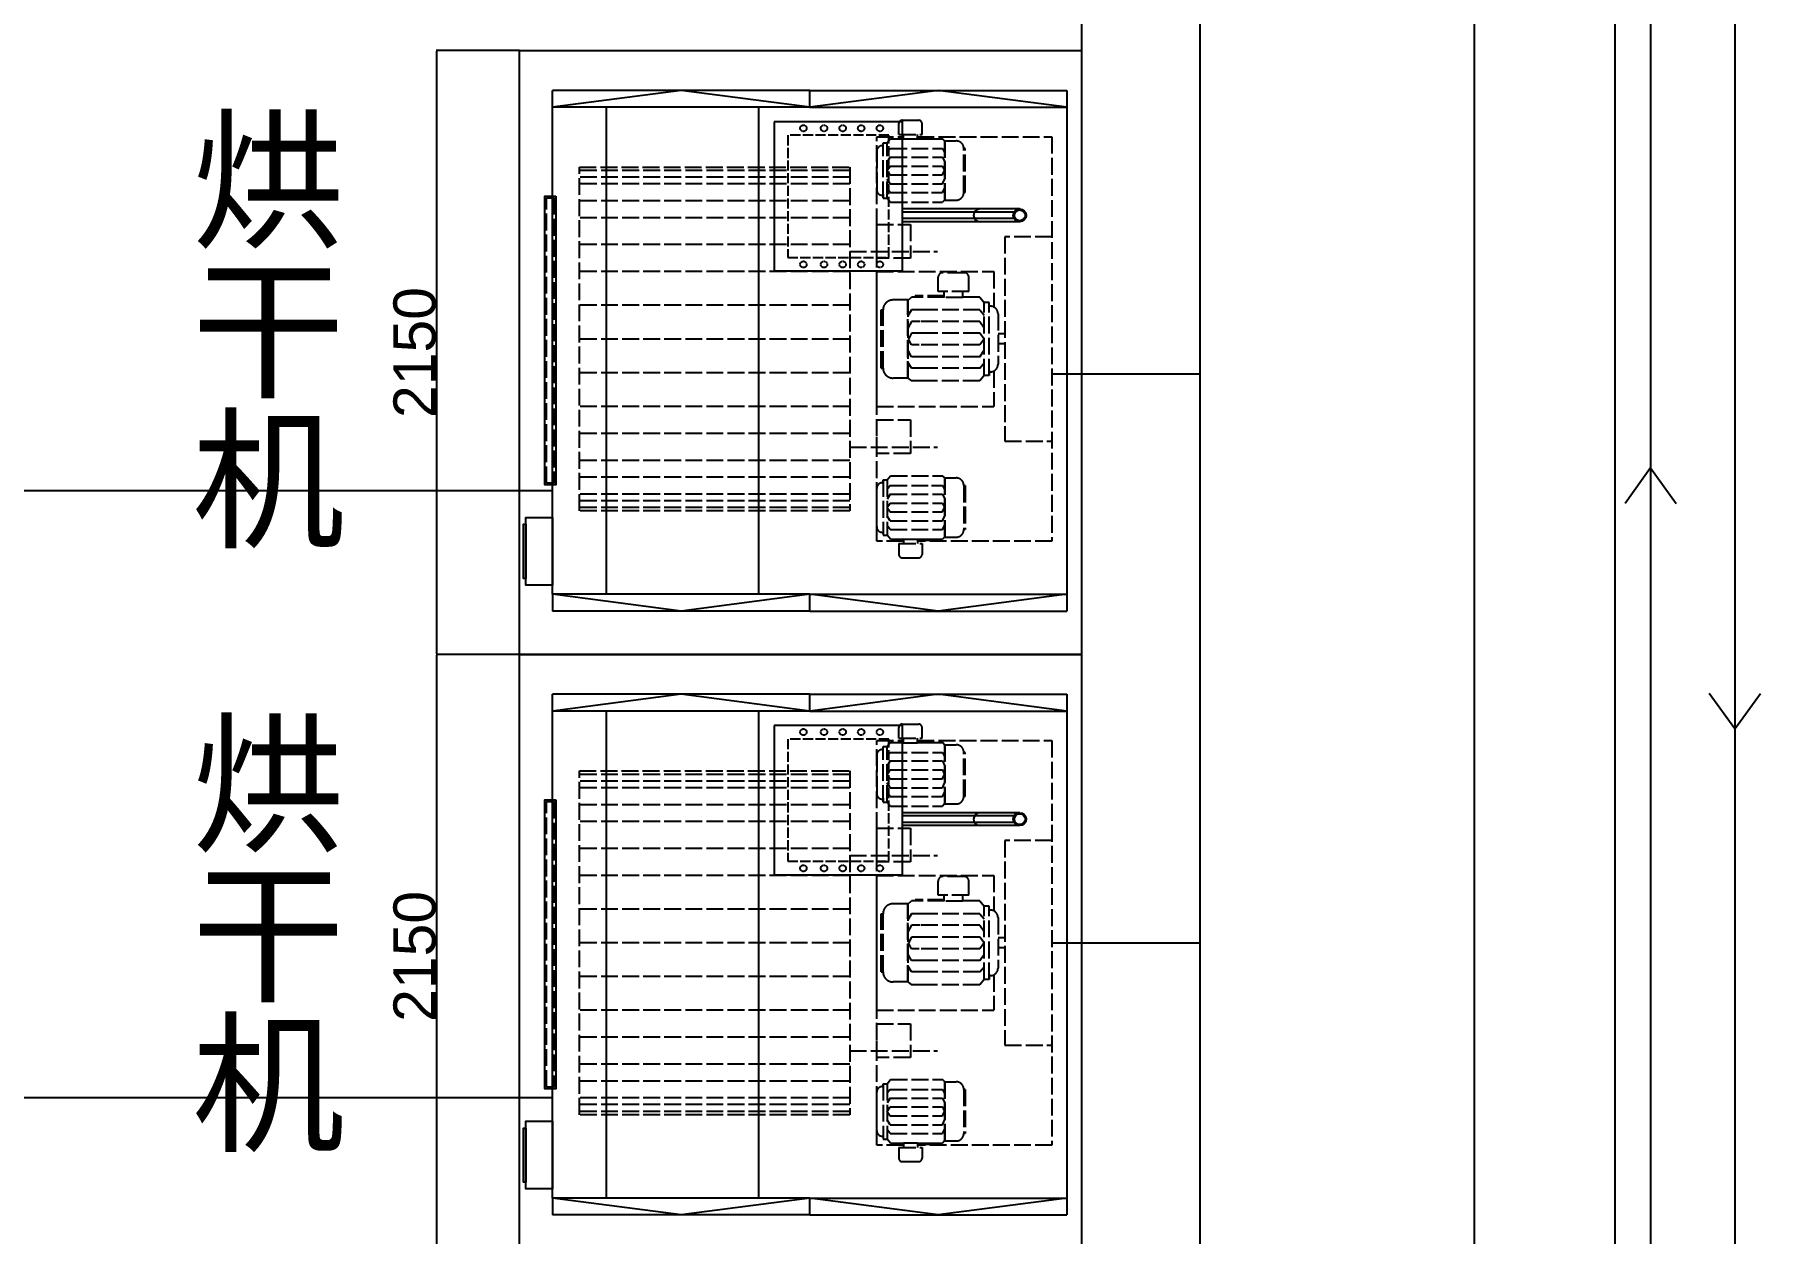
# Model space of a CAD drawing. Header units: millimetres. Extents: x 8553 to 64453, y 11523 to 72084.
# Drawn here: x 52826 to 58971, y 21697 to 25966 of the extents above; entities that cross this region are included whole.
import ezdxf

# ---------------------------------------------------------------- set-up
doc = ezdxf.new("R2010")
doc.units = ezdxf.units.MM
doc.header["$PDMODE"] = 35
doc.linetypes.add('ACAD_ISO02W100', pattern=[15, 12, -3])
for name, color, linetype in [('font_blue', 142, 'Continuous'), ('green', 122, 'Continuous'), ('grey', 254, 'Continuous'), ('tube_Ele', 50, 'Continuous'), ('tube_useless_steam', 154, 'Continuous'), ('wall', 250, 'Continuous'), ('water_box', 240, 'Continuous')]:
    doc.layers.add(name, color=color, linetype=linetype)
doc.styles.get("Standard").update_dxf_attribs({"font": 'arial.ttf', "height": 150})
doc.dimstyles.new('ISO-25', dxfattribs={"dimtxt": 2.5, "dimasz": 2.5, "dimexe": 1.25, "dimexo": 0.625, "dimtad": 1, "dimtxsty": 'Standard', "dimcen": 2.5, "dimadec": 0, "dimazin": 0, "dimtfac": 1, "dimtmove": 0, "dimatfit": 3, "dimfxl": 0, "dimarcsym": 0})

# ---------------------------------------------------------------- blocks, each defined once
blk = doc.blocks.new('*D14')
at = {"layer": 'Defpoints', "color": 0, "transparency": 16777216}
for p in [(54553.4, 25908.3), (54257.3, 23758.3), (54553.4, 23758.3)]:
    blk.add_point(p, dxfattribs=at)
at = {"layer": 'font_blue', "color": 0, "lineweight": -2, "transparency": 16777216}
for p, q in [((54552.8, 25908.3), (54256.1, 25908.3)), ((54257.3, 25905.8), (54257.3, 23760.8)), ((54552.8, 23758.3), (54256.1, 23758.3))]:
    blk.add_line(p, q, dxfattribs=at)
at = {"layer": 'font_blue', "color": 0, "transparency": 16777216}
for points in [[(54256.9, 25905.8), (54257.8, 25905.8), (54257.3, 25908.3)], [(54256.9, 23760.8), (54257.8, 23760.8), (54257.3, 23758.3)]]:
    blk.add_solid(points, dxfattribs=at)
at = {"layer": 'font_blue', "color": 0, "transparency": 16777216, "insert": (54180.1, 24833.3), "char_height": 150, "attachment_point": 5, "rotation": 90}
blk.add_mtext('2150', dxfattribs=at)
blk = doc.blocks.new('*D15')
at = {"layer": 'Defpoints', "color": 0, "transparency": 16777216}
for p in [(54553.4, 23758.3), (54257.3, 21608.3), (54553.4, 21608.3)]:
    blk.add_point(p, dxfattribs=at)
at = {"layer": 'font_blue', "color": 0, "lineweight": -2, "transparency": 16777216}
for p, q in [((54552.8, 23758.3), (54256.1, 23758.3)), ((54257.3, 23755.8), (54257.3, 21610.8)), ((54552.8, 21608.3), (54256.1, 21608.3))]:
    blk.add_line(p, q, dxfattribs=at)
at = {"layer": 'font_blue', "color": 0, "transparency": 16777216}
for points in [[(54256.9, 23755.8), (54257.8, 23755.8), (54257.3, 23758.3)], [(54256.9, 21610.8), (54257.8, 21610.8), (54257.3, 21608.3)]]:
    blk.add_solid(points, dxfattribs=at)
at = {"layer": 'font_blue', "color": 0, "transparency": 16777216, "insert": (54180.1, 22683.3), "char_height": 150, "attachment_point": 5, "rotation": 90}
blk.add_mtext('2150', dxfattribs=at)

msp = doc.modelspace()

# ---------------------------------------------------------------- linework, layer by layer
at = {"layer": 'green'}
for points in [[(54553.433, 25908.251), (56553.433, 25908.251), (56553.433, 23758.251), (54553.433, 23758.251)], [(54553.433, 23758.251), (56553.433, 23758.251), (56553.433, 21608.251), (54553.433, 21608.251)]]:
    msp.add_lwpolyline(points, close=True, dxfattribs=at)
at = {"layer": 'grey'}
for p, q in [((55586.205, 25766.6), (54670.605, 25766.6)), ((54670.605, 25706.6), (54670.605, 25766.6)), ((55128.405, 25766.6), (54670.605, 25706.6)), ((55586.205, 25706.6), (55128.405, 25766.6)), ((55586.205, 25706.6), (55586.205, 25766.6)), ((55586.205, 25766.6), (56501.805, 25766.6)), ((56044.005, 25766.6), (55586.205, 25706.6)), ((56501.805, 25706.6), (56044.005, 25766.6)), ((56501.805, 25766.6), (56501.805, 23912.6)), ((54670.605, 23972.6), (54670.605, 25706.6)), ((55586.205, 25706.6), (54670.605, 25706.6)), ((54862.309, 23972.6), (54862.309, 25706.6)), ((55403.439, 25706.6), (55403.439, 23972.6)), ((55586.205, 25706.6), (56501.805, 25706.6)), ((56333.953, 25344.769), (55915.935, 25344.769)), ((56313.999, 25333.249), (55915.935, 25333.249)), ((56313.999, 25310.209), (55915.935, 25310.209)), ((56333.953, 25298.689), (55915.935, 25298.689)), ((54670.605, 23972.6), (54670.605, 23912.6)), ((55586.205, 23972.6), (54670.605, 23972.6)), ((55128.405, 23912.6), (54670.605, 23972.6)), ((55586.205, 23972.6), (55128.405, 23912.6)), ((55586.205, 23912.6), (55586.205, 23972.6)), ((55586.205, 23972.6), (56501.805, 23972.6)), ((56044.005, 23912.6), (55586.205, 23972.6)), ((56501.805, 23972.6), (56044.005, 23912.6)), ((55586.205, 23912.6), (54670.605, 23912.6)), ((55586.205, 23912.6), (56501.805, 23912.6)), ((55586.205, 23616.6), (54670.605, 23616.6)), ((54670.605, 23556.6), (54670.605, 23616.6)), ((55128.405, 23616.6), (54670.605, 23556.6)), ((55586.205, 23556.6), (55128.405, 23616.6)), ((55586.205, 23556.6), (55586.205, 23616.6)), ((55586.205, 23616.6), (56501.805, 23616.6)), ((56044.005, 23616.6), (55586.205, 23556.6)), ((56501.805, 23556.6), (56044.005, 23616.6)), ((56501.805, 23616.6), (56501.805, 21762.6)), ((54670.605, 21822.6), (54670.605, 23556.6)), ((55586.205, 23556.6), (54670.605, 23556.6)), ((54862.309, 21822.6), (54862.309, 23556.6)), ((55403.439, 23556.6), (55403.439, 21822.6)), ((55586.205, 23556.6), (56501.805, 23556.6)), ((56333.953, 23194.769), (55915.935, 23194.769)), ((56313.999, 23183.249), (55915.935, 23183.249)), ((56313.999, 23160.209), (55915.935, 23160.209)), ((56333.953, 23148.689), (55915.935, 23148.689)), ((54670.605, 21822.6), (54670.605, 21762.6)), ((55586.205, 21822.6), (54670.605, 21822.6)), ((55128.405, 21762.6), (54670.605, 21822.6)), ((55586.205, 21822.6), (55128.405, 21762.6)), ((55586.205, 21762.6), (55586.205, 21822.6)), ((55586.205, 21822.6), (56501.805, 21822.6)), ((56044.005, 21762.6), (55586.205, 21822.6)), ((56501.805, 21822.6), (56044.005, 21762.6)), ((55586.205, 21762.6), (54670.605, 21762.6)), ((55586.205, 21762.6), (56501.805, 21762.6))]:
    msp.add_line(p, q, dxfattribs=at)
at = {"layer": 'grey', "linetype": 'ACAD_ISO02W100', "ltscale": 5}
for p, q in [((55903.411, 25609.781, 0.001), (55903.411, 25648.269, 0.001)), ((55915.411, 25660.269, 0.001), (55974.071, 25660.269, 0.001)), ((55986.071, 25609.781, 0.001), (55986.071, 25648.269, 0.001)), ((55824.559, 24161.394), (55824.559, 25601.394)), ((55824.559, 25601.394), (55919.785, 25601.394)), ((55848.184, 25382.767), (55848.184, 25580.02)), ((55848.184, 25580.02), (55856.284, 25580.02)), ((55856.284, 25580.02), (55861.684, 25580.02)), ((55873.834, 25594.456), (55861.684, 25580.02)), ((55861.684, 25382.767), (55861.684, 25580.02)), ((55873.834, 25594.456), (55919.785, 25594.456)), ((55903.411, 25609.781, 0.001), (55986.071, 25609.781, 0.001)), ((55919.785, 25593.724, 0.001), (55919.785, 25609.781, 0.001)), ((55919.785, 25593.724), (55969.697, 25593.724)), ((55969.697, 25593.724, 0.001), (55969.697, 25609.781, 0.001)), ((55969.697, 25601.394), (56448.559, 25601.394)), ((55969.697, 25597.794), (56047.759, 25597.794)), ((55969.697, 25594.456), (56058.339, 25594.456)), ((56026.967, 25594.456), (56058.339, 25594.456)), ((56047.759, 25594.456), (56047.759, 25597.794)), ((56067.558, 25585.397), (56058.339, 25594.456)), ((56067.558, 25585.397), (56058.339, 25594.456)), ((56067.558, 25586.717), (56067.558, 25376.071)), ((56067.558, 25586.717), (56107.759, 25586.717)), ((56067.558, 25376.071), (56067.558, 25586.717)), ((56448.559, 25601.394), (56448.559, 24161.394)), ((55824.559, 25549.473), (55824.559, 25413.315)), ((55873.159, 25559.717), (55861.684, 25545.798)), ((55873.159, 25529.021), (55861.684, 25511.769)), ((55873.159, 25559.717), (56058.339, 25559.717)), ((55873.159, 25529.021), (56058.339, 25529.021)), ((56026.791, 25559.717), (56058.339, 25559.717)), ((56034.557, 25529.021), (56058.339, 25529.021)), ((56058.339, 25559.717), (56067.558, 25543.687)), ((56058.339, 25559.717), (56067.558, 25543.687)), ((56058.339, 25529.021), (56067.558, 25510.83)), ((56058.339, 25529.021), (56067.558, 25510.83)), ((56134.759, 25403.071), (56134.759, 25559.717)), ((56140.159, 25559.717), (56134.759, 25559.717)), ((56140.159, 25403.071), (56140.159, 25559.717)), ((55728.559, 25481.394), (54766.279, 25481.394)), ((55728.559, 25457.394), (54766.279, 25457.394)), ((55861.684, 25481.394), (55873.159, 25497.179)), ((55861.684, 25481.394), (55873.159, 25465.609)), ((55873.159, 25433.767), (55861.684, 25451.019)), ((55873.159, 25497.179), (56058.339, 25497.179)), ((55873.159, 25465.609), (56058.339, 25465.609)), ((56026.033, 25497.179), (56058.339, 25497.179)), ((56037.03, 25465.609), (56058.339, 25465.609)), ((56058.339, 25497.179), (56066.344, 25481.394)), ((56058.339, 25497.179), (56066.344, 25481.394)), ((56058.339, 25465.609), (56066.344, 25481.394)), ((56058.339, 25465.609), (56066.344, 25481.394)), ((56058.339, 25433.767), (56067.558, 25451.958)), ((56058.339, 25433.767), (56067.558, 25451.958)), ((55728.559, 25433.394), (54766.279, 25433.394)), ((55848.184, 25393.065), (55844.809, 25393.065)), ((55848.184, 25396.74), (55848.184, 25382.767)), ((55848.184, 25382.767), (55856.284, 25382.767)), ((55856.284, 25382.767), (55861.684, 25382.767)), ((55856.284, 25382.767), (55861.684, 25382.767)), ((55873.159, 25403.071), (55861.684, 25416.99)), ((55861.684, 25382.767), (55873.834, 25368.331)), ((55873.159, 25433.767), (56058.339, 25433.767)), ((55873.159, 25403.071), (56058.339, 25403.071)), ((56020.021, 25403.071), (56058.339, 25403.071)), ((56026.975, 25433.767), (56058.339, 25433.767)), ((56033.241, 25403.071), (56058.339, 25403.071)), ((56058.339, 25403.071), (56067.558, 25419.101)), ((56058.339, 25403.071), (56067.558, 25419.101)), ((56058.339, 25403.071), (56067.558, 25419.101)), ((56140.159, 25403.071), (56134.759, 25403.071)), ((55728.559, 25373.394), (54766.279, 25373.394)), ((55873.834, 25368.331), (56058.339, 25368.331)), ((56027.419, 25368.331), (56058.339, 25368.331)), ((56067.558, 25377.391), (56058.339, 25368.331)), ((56067.558, 25376.071), (56107.759, 25376.071)), ((55728.559, 25313.394), (54766.279, 25313.394)), ((55824.559, 25169.394), (55824.559, 25289.394)), ((55824.559, 25289.394), (55944.559, 25289.394)), ((55824.559, 25169.394), (55824.559, 25289.394)), ((55824.559, 25289.394), (55944.559, 25289.394)), ((55944.559, 25289.394), (55944.559, 25169.394)), ((55944.559, 25289.394), (55944.559, 25169.394)), ((55728.559, 25217.394), (54766.279, 25217.394)), ((56448.559, 25245.557), (56280.559, 25245.557)), ((56280.559, 25245.557), (56280.559, 24517.231)), ((55728.559, 25192.811), (56040.559, 25192.811)), ((55728.559, 25192.811), (56040.559, 25192.811)), ((55944.559, 25169.394), (55824.559, 25169.394)), ((55944.559, 25169.394), (55824.559, 25169.394)), ((55728.559, 25121.394), (54766.279, 25121.394)), ((55824.559, 24639.594), (55824.559, 25123.194)), ((55824.559, 24639.594), (55824.559, 25123.194)), ((55824.559, 25121.394), (56241.421, 25121.394)), ((55824.559, 25121.394), (56241.421, 25121.394)), ((56043.363, 25050.865, 0.001), (56043.363, 25101.669, 0.001)), ((56136.634, 25117.509, 0.001), (56059.203, 25117.509, 0.001)), ((56152.474, 25050.865, 0.001), (56152.474, 25101.669, 0.001)), ((56241.421, 25121.394), (56241.421, 24995.344)), ((55935.8, 25020.42), (55882.735, 25020.42)), ((55935.8, 25018.678), (55947.969, 25030.636)), ((55935.8, 25018.678), (55947.969, 25030.636)), ((55935.8, 25020.42), (55935.8, 24742.367)), ((55935.8, 24742.367), (55935.8, 25020.42)), ((55989.381, 25030.636), (55947.969, 25030.636)), ((56064.977, 25030.636), (55947.969, 25030.636)), ((55961.935, 25030.636), (55961.935, 25035.042)), ((56064.977, 25035.042), (55961.935, 25035.042)), ((56152.474, 25050.865, 0.001), (56043.363, 25050.865, 0.001)), ((56064.977, 25029.669, 0.001), (56064.977, 25050.865, 0.001)), ((56130.86, 25029.669), (56064.977, 25029.669)), ((56130.86, 25029.669, 0.001), (56130.86, 25050.865, 0.001)), ((56191.516, 25030.636), (56130.86, 25030.636)), ((56191.516, 25030.636), (56207.554, 25011.581)), ((56207.554, 24751.207), (56207.554, 25011.581)), ((56214.682, 25011.581), (56207.554, 25011.581)), ((56225.374, 25011.581), (56214.682, 25011.581)), ((56225.374, 24751.207), (56225.374, 25011.581)), ((55728.559, 25001.394), (54766.279, 25001.394)), ((55839.967, 24778.007), (55839.967, 24984.78)), ((55839.967, 24984.78), (55847.095, 24984.78)), ((55847.095, 24778.007), (55847.095, 24984.78)), ((55947.969, 24984.78), (55935.8, 24963.62)), ((55947.969, 24984.78), (55935.8, 24963.62)), ((55989.612, 24984.78), (55947.969, 24984.78)), ((56192.407, 24984.78), (55947.969, 24984.78)), ((56192.407, 24984.78), (56207.554, 24966.407)), ((56256.559, 24971.258), (56256.559, 24791.529)), ((55947.969, 24944.262), (55935.8, 24920.25)), ((55947.969, 24944.262), (55935.8, 24920.25)), ((55947.969, 24902.23), (55937.402, 24881.394)), ((55947.969, 24902.23), (55937.402, 24881.394)), ((55979.362, 24944.262), (55947.969, 24944.262)), ((56192.407, 24944.262), (55947.969, 24944.262)), ((55990.613, 24902.23), (55947.969, 24902.23)), ((56192.407, 24902.23), (55947.969, 24902.23)), ((56192.407, 24944.262), (56207.554, 24921.489)), ((56207.554, 24881.394), (56192.407, 24902.23)), ((56280.559, 24899.797), (56256.559, 24899.797)), ((55728.559, 24881.394), (54766.279, 24881.394)), ((55947.969, 24818.526), (55935.8, 24842.538)), ((55947.969, 24818.526), (55935.8, 24842.538)), ((55947.969, 24860.558), (55937.402, 24881.394)), ((55947.969, 24860.558), (55937.402, 24881.394)), ((55976.097, 24860.558), (55947.969, 24860.558)), ((56192.407, 24860.558), (55947.969, 24860.558)), ((56207.554, 24881.394), (56192.407, 24860.558)), ((56192.407, 24818.526), (56207.554, 24841.299)), ((56280.559, 24863.797), (56256.559, 24863.797)), ((55839.967, 24778.007), (55847.095, 24778.007)), ((55947.969, 24778.007), (55935.8, 24799.167)), ((55947.969, 24778.007), (55935.8, 24799.167)), ((55947.969, 24778.007), (55935.8, 24799.167)), ((55989.37, 24818.526), (55947.969, 24818.526)), ((56192.407, 24818.526), (55947.969, 24818.526)), ((55981.099, 24778.007), (55947.969, 24778.007)), ((56192.407, 24778.007), (55947.969, 24778.007)), ((55998.549, 24778.007), (55947.969, 24778.007)), ((56192.407, 24778.007), (56207.554, 24796.38)), ((56225.374, 24769.65), (56225.374, 24751.207)), ((56225.374, 24764.799), (56229.829, 24764.799)), ((56241.421, 24767.444), (56241.421, 24641.394)), ((55728.559, 24761.394), (54766.279, 24761.394)), ((55935.8, 24742.367), (55882.735, 24742.367)), ((55935.8, 24742.367), (55947.969, 24732.151)), ((55988.783, 24732.151), (55947.969, 24732.151)), ((56191.516, 24732.151), (55947.969, 24732.151)), ((56207.554, 24751.207), (56191.516, 24732.151)), ((56214.682, 24751.207), (56207.554, 24751.207)), ((56214.682, 24751.207), (56207.554, 24751.207)), ((56225.374, 24751.207), (56214.682, 24751.207)), ((55728.559, 24641.394), (54766.279, 24641.394)), ((55824.559, 24641.394), (56241.421, 24641.394)), ((55824.559, 24641.394), (56241.421, 24641.394)), ((55824.559, 24473.394), (55824.559, 24593.394)), ((55824.559, 24593.394), (55944.559, 24593.394)), ((55824.559, 24473.394), (55824.559, 24593.394)), ((55824.559, 24593.394), (55944.559, 24593.394)), ((55944.559, 24593.394), (55944.559, 24473.394)), ((55944.559, 24593.394), (55944.559, 24473.394)), ((55728.559, 24545.394), (54766.279, 24545.394)), ((55728.559, 24496.811), (56040.559, 24496.811)), ((55728.559, 24496.811), (56040.559, 24496.811)), ((55944.559, 24473.394), (55824.559, 24473.394)), ((55944.559, 24473.394), (55824.559, 24473.394)), ((56280.559, 24517.231), (56448.559, 24517.231)), ((55728.559, 24449.394), (54766.279, 24449.394)), ((55728.559, 24389.394), (54766.279, 24389.394)), ((55824.559, 24213.315), (55824.559, 24349.473)), ((55848.184, 24369.723), (55844.809, 24369.723)), ((55848.184, 24380.02), (55848.184, 24182.767)), ((55848.184, 24380.02), (55856.284, 24380.02)), ((55848.184, 24366.048), (55848.184, 24380.02)), ((55856.284, 24380.02), (55861.684, 24380.02)), ((55856.284, 24380.02), (55861.684, 24380.02)), ((55861.684, 24380.02), (55873.834, 24394.456)), ((55861.684, 24380.02), (55861.684, 24182.767)), ((55873.159, 24359.717), (55861.684, 24345.798)), ((55873.159, 24359.717), (56058.339, 24359.717)), ((55873.834, 24394.456), (56058.339, 24394.456)), ((56020.021, 24359.717), (56058.339, 24359.717)), ((56027.419, 24394.456), (56058.339, 24394.456)), ((56033.241, 24359.717), (56058.339, 24359.717)), ((56067.558, 24386.717), (56058.339, 24394.456)), ((56058.339, 24359.717), (56067.558, 24343.687)), ((56058.339, 24359.717), (56067.558, 24343.687)), ((56058.339, 24359.717), (56067.558, 24343.687)), ((56067.558, 24176.071), (56067.558, 24386.717)), ((56067.558, 24386.717), (56107.759, 24386.717)), ((56067.558, 24386.717), (56067.558, 24176.071)), ((56134.759, 24359.717), (56134.759, 24203.071)), ((56140.159, 24359.717), (56134.759, 24359.717)), ((56140.159, 24359.717), (56140.159, 24203.071)), ((55728.559, 24329.394), (54766.279, 24329.394)), ((55728.559, 24305.394), (54766.279, 24305.394)), ((55728.559, 24281.394), (54766.279, 24281.394)), ((55873.159, 24329.021), (55861.684, 24311.769)), ((55861.684, 24281.394), (55873.159, 24297.179)), ((55861.684, 24281.394), (55873.159, 24265.609)), ((55873.159, 24329.021), (56058.339, 24329.021)), ((55873.159, 24297.179), (56058.339, 24297.179)), ((56026.975, 24329.021), (56058.339, 24329.021)), ((56037.03, 24297.179), (56058.339, 24297.179)), ((56058.339, 24329.021), (56067.558, 24310.83)), ((56058.339, 24329.021), (56067.558, 24310.83)), ((56058.339, 24297.179), (56066.344, 24281.394)), ((56058.339, 24297.179), (56066.344, 24281.394)), ((56058.339, 24265.609), (56066.344, 24281.394)), ((56058.339, 24265.609), (56066.344, 24281.394)), ((55873.159, 24233.767), (55861.684, 24251.019)), ((55873.159, 24203.071), (55861.684, 24216.99)), ((55873.159, 24265.609), (56058.339, 24265.609)), ((55873.159, 24233.767), (56058.339, 24233.767)), ((56026.033, 24265.609), (56058.339, 24265.609)), ((56034.557, 24233.767), (56058.339, 24233.767)), ((56058.339, 24233.767), (56067.558, 24251.958)), ((56058.339, 24233.767), (56067.558, 24251.958)), ((56058.339, 24203.071), (56067.558, 24219.101)), ((56058.339, 24203.071), (56067.558, 24219.101)), ((55919.785, 24161.394), (55824.559, 24161.394)), ((55848.184, 24182.767), (55856.284, 24182.767)), ((55856.284, 24182.767), (55861.684, 24182.767)), ((55873.834, 24168.331), (55861.684, 24182.767)), ((55873.159, 24203.071), (56058.339, 24203.071)), ((55873.834, 24168.331), (55919.785, 24168.331)), ((55903.411, 24153.007, 0.001), (55986.071, 24153.007, 0.001)), ((55903.411, 24153.007, 0.001), (55903.411, 24114.519, 0.001)), ((55919.785, 24169.064), (55969.697, 24169.064)), ((55919.785, 24169.064, 0.001), (55919.785, 24153.007, 0.001)), ((55969.697, 24169.064, 0.001), (55969.697, 24153.007, 0.001)), ((55969.697, 24168.331), (56058.339, 24168.331)), ((55969.697, 24164.994), (56047.759, 24164.994)), ((56448.559, 24161.394), (55969.697, 24161.394)), ((55986.071, 24153.007, 0.001), (55986.071, 24114.519, 0.001)), ((56026.791, 24203.071), (56058.339, 24203.071)), ((56026.967, 24168.331), (56058.339, 24168.331)), ((56047.759, 24168.331), (56047.759, 24164.994)), ((56067.558, 24177.391), (56058.339, 24168.331)), ((56067.558, 24177.391), (56058.339, 24168.331)), ((56067.558, 24176.071), (56107.759, 24176.071)), ((56140.159, 24203.071), (56134.759, 24203.071)), ((55915.411, 24102.519, 0.001), (55974.071, 24102.519, 0.001)), ((55903.411, 23459.781, 0.001), (55903.411, 23498.269, 0.001)), ((55915.411, 23510.269, 0.001), (55974.071, 23510.269, 0.001)), ((55986.071, 23459.781, 0.001), (55986.071, 23498.269, 0.001)), ((55824.559, 22011.394), (55824.559, 23451.394)), ((55824.559, 23451.394), (55919.785, 23451.394)), ((55848.184, 23232.767), (55848.184, 23430.02)), ((55848.184, 23430.02), (55856.284, 23430.02)), ((55856.284, 23430.02), (55861.684, 23430.02)), ((55873.834, 23444.456), (55861.684, 23430.02)), ((55861.684, 23232.767), (55861.684, 23430.02)), ((55873.834, 23444.456), (55919.785, 23444.456)), ((55903.411, 23459.781, 0.001), (55986.071, 23459.781, 0.001)), ((55919.785, 23443.724, 0.001), (55919.785, 23459.781, 0.001)), ((55919.785, 23443.724), (55969.697, 23443.724)), ((55969.697, 23443.724, 0.001), (55969.697, 23459.781, 0.001)), ((55969.697, 23451.394), (56448.559, 23451.394)), ((55969.697, 23447.794), (56047.759, 23447.794)), ((55969.697, 23444.456), (56058.339, 23444.456)), ((56026.967, 23444.456), (56058.339, 23444.456)), ((56047.759, 23444.456), (56047.759, 23447.794)), ((56067.558, 23435.397), (56058.339, 23444.456)), ((56067.558, 23435.397), (56058.339, 23444.456)), ((56067.558, 23436.717), (56067.558, 23226.071)), ((56067.558, 23436.717), (56107.759, 23436.717)), ((56067.558, 23226.071), (56067.558, 23436.717)), ((56448.559, 23451.394), (56448.559, 22011.394)), ((55824.559, 23399.473), (55824.559, 23263.315)), ((55873.159, 23409.717), (55861.684, 23395.798)), ((55873.159, 23379.021), (55861.684, 23361.769)), ((55873.159, 23409.717), (56058.339, 23409.717)), ((55873.159, 23379.021), (56058.339, 23379.021)), ((56026.791, 23409.717), (56058.339, 23409.717)), ((56034.557, 23379.021), (56058.339, 23379.021)), ((56058.339, 23409.717), (56067.558, 23393.687)), ((56058.339, 23409.717), (56067.558, 23393.687)), ((56058.339, 23379.021), (56067.558, 23360.83)), ((56058.339, 23379.021), (56067.558, 23360.83)), ((56134.759, 23253.071), (56134.759, 23409.717)), ((56140.159, 23409.717), (56134.759, 23409.717)), ((56140.159, 23253.071), (56140.159, 23409.717)), ((55728.559, 23331.394), (54766.279, 23331.394)), ((55728.559, 23307.394), (54766.279, 23307.394)), ((55861.684, 23331.394), (55873.159, 23347.179)), ((55861.684, 23331.394), (55873.159, 23315.609)), ((55873.159, 23283.767), (55861.684, 23301.019)), ((55873.159, 23347.179), (56058.339, 23347.179)), ((55873.159, 23315.609), (56058.339, 23315.609)), ((56026.033, 23347.179), (56058.339, 23347.179)), ((56037.03, 23315.609), (56058.339, 23315.609)), ((56058.339, 23347.179), (56066.344, 23331.394)), ((56058.339, 23347.179), (56066.344, 23331.394)), ((56058.339, 23315.609), (56066.344, 23331.394)), ((56058.339, 23315.609), (56066.344, 23331.394)), ((56058.339, 23283.767), (56067.558, 23301.958)), ((56058.339, 23283.767), (56067.558, 23301.958)), ((55728.559, 23283.394), (54766.279, 23283.394)), ((55848.184, 23243.065), (55844.809, 23243.065)), ((55848.184, 23246.74), (55848.184, 23232.767)), ((55848.184, 23232.767), (55856.284, 23232.767)), ((55856.284, 23232.767), (55861.684, 23232.767)), ((55856.284, 23232.767), (55861.684, 23232.767)), ((55873.159, 23253.071), (55861.684, 23266.99)), ((55861.684, 23232.767), (55873.834, 23218.331)), ((55873.159, 23283.767), (56058.339, 23283.767)), ((55873.159, 23253.071), (56058.339, 23253.071)), ((56020.021, 23253.071), (56058.339, 23253.071)), ((56026.975, 23283.767), (56058.339, 23283.767)), ((56033.241, 23253.071), (56058.339, 23253.071)), ((56058.339, 23253.071), (56067.558, 23269.101)), ((56058.339, 23253.071), (56067.558, 23269.101)), ((56058.339, 23253.071), (56067.558, 23269.101)), ((56067.558, 23227.391), (56058.339, 23218.331)), ((56140.159, 23253.071), (56134.759, 23253.071)), ((55728.559, 23223.394), (54766.279, 23223.394)), ((55873.834, 23218.331), (56058.339, 23218.331)), ((56027.419, 23218.331), (56058.339, 23218.331)), ((56067.558, 23226.071), (56107.759, 23226.071)), ((55728.559, 23163.394), (54766.279, 23163.394)), ((55824.559, 23019.394), (55824.559, 23139.394)), ((55824.559, 23139.394), (55944.559, 23139.394)), ((55824.559, 23019.394), (55824.559, 23139.394)), ((55824.559, 23139.394), (55944.559, 23139.394)), ((55944.559, 23139.394), (55944.559, 23019.394)), ((55944.559, 23139.394), (55944.559, 23019.394)), ((55728.559, 23067.394), (54766.279, 23067.394)), ((56448.559, 23095.557), (56280.559, 23095.557)), ((56280.559, 23095.557), (56280.559, 22367.231)), ((55728.559, 23042.811), (56040.559, 23042.811)), ((55728.559, 23042.811), (56040.559, 23042.811)), ((55944.559, 23019.394), (55824.559, 23019.394)), ((55944.559, 23019.394), (55824.559, 23019.394)), ((55728.559, 22971.394), (54766.279, 22971.394)), ((55824.559, 22489.594), (55824.559, 22973.194)), ((55824.559, 22489.594), (55824.559, 22973.194)), ((55824.559, 22971.394), (56241.421, 22971.394)), ((55824.559, 22971.394), (56241.421, 22971.394)), ((56043.363, 22900.865, 0.001), (56043.363, 22951.669, 0.001)), ((56136.634, 22967.509, 0.001), (56059.203, 22967.509, 0.001)), ((56152.474, 22900.865, 0.001), (56152.474, 22951.669, 0.001)), ((56241.421, 22971.394), (56241.421, 22845.344)), ((55935.8, 22870.42), (55882.735, 22870.42)), ((55935.8, 22868.678), (55947.969, 22880.636)), ((55935.8, 22868.678), (55947.969, 22880.636)), ((55935.8, 22870.42), (55935.8, 22592.367)), ((55935.8, 22592.367), (55935.8, 22870.42)), ((55989.381, 22880.636), (55947.969, 22880.636)), ((56064.977, 22880.636), (55947.969, 22880.636)), ((55961.935, 22880.636), (55961.935, 22885.042)), ((56064.977, 22885.042), (55961.935, 22885.042)), ((56152.474, 22900.865, 0.001), (56043.363, 22900.865, 0.001)), ((56064.977, 22879.669, 0.001), (56064.977, 22900.865, 0.001)), ((56130.86, 22879.669), (56064.977, 22879.669)), ((56130.86, 22879.669, 0.001), (56130.86, 22900.865, 0.001)), ((56191.516, 22880.636), (56130.86, 22880.636)), ((56191.516, 22880.636), (56207.554, 22861.581)), ((56207.554, 22601.207), (56207.554, 22861.581)), ((56214.682, 22861.581), (56207.554, 22861.581)), ((56225.374, 22861.581), (56214.682, 22861.581)), ((56225.374, 22601.207), (56225.374, 22861.581)), ((55728.559, 22851.394), (54766.279, 22851.394)), ((55839.967, 22628.007), (55839.967, 22834.78)), ((55839.967, 22834.78), (55847.095, 22834.78)), ((55847.095, 22628.007), (55847.095, 22834.78)), ((55947.969, 22834.78), (55935.8, 22813.62)), ((55947.969, 22834.78), (55935.8, 22813.62)), ((55989.612, 22834.78), (55947.969, 22834.78)), ((56192.407, 22834.78), (55947.969, 22834.78)), ((56192.407, 22834.78), (56207.554, 22816.407)), ((56256.559, 22821.258), (56256.559, 22641.529)), ((55947.969, 22794.262), (55935.8, 22770.25)), ((55947.969, 22794.262), (55935.8, 22770.25)), ((55947.969, 22752.23), (55937.402, 22731.394)), ((55947.969, 22752.23), (55937.402, 22731.394)), ((55979.362, 22794.262), (55947.969, 22794.262)), ((56192.407, 22794.262), (55947.969, 22794.262)), ((55990.613, 22752.23), (55947.969, 22752.23)), ((56192.407, 22752.23), (55947.969, 22752.23)), ((56192.407, 22794.262), (56207.554, 22771.489)), ((56207.554, 22731.394), (56192.407, 22752.23)), ((56280.559, 22749.797), (56256.559, 22749.797)), ((55728.559, 22731.394), (54766.279, 22731.394)), ((55947.969, 22668.526), (55935.8, 22692.538)), ((55947.969, 22668.526), (55935.8, 22692.538)), ((55947.969, 22710.558), (55937.402, 22731.394)), ((55947.969, 22710.558), (55937.402, 22731.394)), ((55976.097, 22710.558), (55947.969, 22710.558)), ((56192.407, 22710.558), (55947.969, 22710.558)), ((56207.554, 22731.394), (56192.407, 22710.558)), ((56192.407, 22668.526), (56207.554, 22691.299)), ((56280.559, 22713.797), (56256.559, 22713.797)), ((55839.967, 22628.007), (55847.095, 22628.007)), ((55947.969, 22628.007), (55935.8, 22649.167)), ((55947.969, 22628.007), (55935.8, 22649.167)), ((55947.969, 22628.007), (55935.8, 22649.167)), ((55989.37, 22668.526), (55947.969, 22668.526)), ((56192.407, 22668.526), (55947.969, 22668.526)), ((55981.099, 22628.007), (55947.969, 22628.007)), ((56192.407, 22628.007), (55947.969, 22628.007)), ((55998.549, 22628.007), (55947.969, 22628.007)), ((56192.407, 22628.007), (56207.554, 22646.38)), ((56225.374, 22619.65), (56225.374, 22601.207)), ((56225.374, 22614.799), (56229.829, 22614.799)), ((56241.421, 22617.444), (56241.421, 22491.394)), ((55728.559, 22611.394), (54766.279, 22611.394)), ((55935.8, 22592.367), (55882.735, 22592.367)), ((55935.8, 22592.367), (55947.969, 22582.151)), ((55988.783, 22582.151), (55947.969, 22582.151)), ((56191.516, 22582.151), (55947.969, 22582.151)), ((56207.554, 22601.207), (56191.516, 22582.151)), ((56214.682, 22601.207), (56207.554, 22601.207)), ((56214.682, 22601.207), (56207.554, 22601.207)), ((56225.374, 22601.207), (56214.682, 22601.207)), ((55728.559, 22491.394), (54766.279, 22491.394)), ((55824.559, 22491.394), (56241.421, 22491.394)), ((55824.559, 22491.394), (56241.421, 22491.394)), ((55824.559, 22323.394), (55824.559, 22443.394)), ((55824.559, 22443.394), (55944.559, 22443.394)), ((55824.559, 22323.394), (55824.559, 22443.394)), ((55824.559, 22443.394), (55944.559, 22443.394)), ((55944.559, 22443.394), (55944.559, 22323.394)), ((55944.559, 22443.394), (55944.559, 22323.394)), ((55728.559, 22395.394), (54766.279, 22395.394)), ((56280.559, 22367.231), (56448.559, 22367.231)), ((55728.559, 22346.811), (56040.559, 22346.811)), ((55728.559, 22346.811), (56040.559, 22346.811)), ((55944.559, 22323.394), (55824.559, 22323.394)), ((55944.559, 22323.394), (55824.559, 22323.394)), ((55728.559, 22299.394), (54766.279, 22299.394)), ((55861.684, 22230.02), (55873.834, 22244.456)), ((55873.834, 22244.456), (56058.339, 22244.456)), ((56027.419, 22244.456), (56058.339, 22244.456)), ((56067.558, 22236.717), (56058.339, 22244.456)), ((55728.559, 22239.394), (54766.279, 22239.394)), ((55824.559, 22063.315), (55824.559, 22199.473)), ((55848.184, 22219.723), (55844.809, 22219.723)), ((55848.184, 22230.02), (55848.184, 22032.767)), ((55848.184, 22230.02), (55856.284, 22230.02)), ((55848.184, 22216.048), (55848.184, 22230.02)), ((55856.284, 22230.02), (55861.684, 22230.02)), ((55856.284, 22230.02), (55861.684, 22230.02)), ((55861.684, 22230.02), (55861.684, 22032.767)), ((55873.159, 22209.717), (55861.684, 22195.798)), ((55873.159, 22209.717), (56058.339, 22209.717)), ((56020.021, 22209.717), (56058.339, 22209.717)), ((56033.241, 22209.717), (56058.339, 22209.717)), ((56058.339, 22209.717), (56067.558, 22193.687)), ((56058.339, 22209.717), (56067.558, 22193.687)), ((56058.339, 22209.717), (56067.558, 22193.687)), ((56067.558, 22026.071), (56067.558, 22236.717)), ((56067.558, 22236.717), (56107.759, 22236.717)), ((56067.558, 22236.717), (56067.558, 22026.071)), ((56134.759, 22209.717), (56134.759, 22053.071)), ((56140.159, 22209.717), (56134.759, 22209.717)), ((56140.159, 22209.717), (56140.159, 22053.071)), ((55728.559, 22179.394), (54766.279, 22179.394)), ((55728.559, 22155.394), (54766.279, 22155.394)), ((55728.559, 22131.394), (54766.279, 22131.394)), ((55873.159, 22179.021), (55861.684, 22161.769)), ((55861.684, 22131.394), (55873.159, 22147.179)), ((55861.684, 22131.394), (55873.159, 22115.609)), ((55873.159, 22179.021), (56058.339, 22179.021)), ((55873.159, 22147.179), (56058.339, 22147.179)), ((56026.975, 22179.021), (56058.339, 22179.021)), ((56037.03, 22147.179), (56058.339, 22147.179)), ((56058.339, 22179.021), (56067.558, 22160.83)), ((56058.339, 22179.021), (56067.558, 22160.83)), ((56058.339, 22147.179), (56066.344, 22131.394)), ((56058.339, 22147.179), (56066.344, 22131.394)), ((56058.339, 22115.609), (56066.344, 22131.394)), ((56058.339, 22115.609), (56066.344, 22131.394)), ((55873.159, 22083.767), (55861.684, 22101.019)), ((55873.159, 22053.071), (55861.684, 22066.99)), ((55873.159, 22115.609), (56058.339, 22115.609)), ((55873.159, 22083.767), (56058.339, 22083.767)), ((56026.033, 22115.609), (56058.339, 22115.609)), ((56034.557, 22083.767), (56058.339, 22083.767)), ((56058.339, 22083.767), (56067.558, 22101.958)), ((56058.339, 22083.767), (56067.558, 22101.958)), ((56058.339, 22053.071), (56067.558, 22069.101)), ((56058.339, 22053.071), (56067.558, 22069.101)), ((55919.785, 22011.394), (55824.559, 22011.394)), ((55848.184, 22032.767), (55856.284, 22032.767)), ((55856.284, 22032.767), (55861.684, 22032.767)), ((55873.834, 22018.331), (55861.684, 22032.767)), ((55873.159, 22053.071), (56058.339, 22053.071)), ((55873.834, 22018.331), (55919.785, 22018.331)), ((55903.411, 22003.007, 0.001), (55986.071, 22003.007, 0.001)), ((55903.411, 22003.007, 0.001), (55903.411, 21964.519, 0.001)), ((55919.785, 22019.064), (55969.697, 22019.064)), ((55919.785, 22019.064, 0.001), (55919.785, 22003.007, 0.001)), ((55969.697, 22019.064, 0.001), (55969.697, 22003.007, 0.001)), ((55969.697, 22018.331), (56058.339, 22018.331)), ((55969.697, 22014.994), (56047.759, 22014.994)), ((56448.559, 22011.394), (55969.697, 22011.394)), ((55986.071, 22003.007, 0.001), (55986.071, 21964.519, 0.001)), ((56026.791, 22053.071), (56058.339, 22053.071)), ((56026.967, 22018.331), (56058.339, 22018.331)), ((56047.759, 22018.331), (56047.759, 22014.994)), ((56067.558, 22027.391), (56058.339, 22018.331)), ((56067.558, 22027.391), (56058.339, 22018.331)), ((56067.558, 22026.071), (56107.759, 22026.071)), ((56140.159, 22053.071), (56134.759, 22053.071)), ((55915.411, 21952.519, 0.001), (55974.071, 21952.519, 0.001))]:
    msp.add_line(p, q, dxfattribs=at)
at = {"layer": 'grey'}
for points in [[(55459.746, 25654.849), (55459.746, 25123.977), (55915.935, 25123.977), (55915.935, 25654.849)], [(54682.309, 25390.263), (54682.309, 24362.103), (54643.461, 24362.103), (54643.461, 25390.263)], [(54575.815, 24222.134), (54575.815, 24029.282), (54567.659, 24029.282), (54567.659, 24222.134)], [(54670.605, 24246.24), (54670.605, 24005.175), (54575.815, 24005.175), (54575.815, 24246.24)], [(55459.746, 23504.849), (55459.746, 22973.977), (55915.935, 22973.977), (55915.935, 23504.849)], [(54682.309, 23240.263), (54682.309, 22212.103), (54643.461, 22212.103), (54643.461, 23240.263)], [(54575.815, 22072.134), (54575.815, 21879.282), (54567.659, 21879.282), (54567.659, 22072.134)], [(54670.605, 22096.24), (54670.605, 21855.175), (54575.815, 21855.175), (54575.815, 22096.24)]]:
    msp.add_lwpolyline(points, close=True, dxfattribs=at)
at = {"layer": 'grey', "linetype": 'ACAD_ISO02W100', "ltscale": 3}
for points in [[(55507.746, 25606.849), (55507.746, 25171.977), (55867.935, 25171.977), (55867.935, 25606.849)], [(55507.746, 23456.849), (55507.746, 23021.977), (55867.935, 23021.977), (55867.935, 23456.849)]]:
    msp.add_lwpolyline(points, close=True, dxfattribs=at)
at = {"layer": 'grey', "linetype": 'ACAD_ISO02W100', "ltscale": 5}
for points in [[(55728.559, 25493.394), (55728.559, 24269.394), (54766.279, 24269.394), (54766.279, 25493.394)], [(54676.309, 25384.263), (54676.309, 24368.103), (54649.461, 24368.103), (54649.461, 25384.263)], [(55728.559, 23343.394), (55728.559, 22119.394), (54766.279, 22119.394), (54766.279, 23343.394)], [(54676.309, 23234.263), (54676.309, 22218.103), (54649.461, 22218.103), (54649.461, 23234.263)]]:
    msp.add_lwpolyline(points, close=True, dxfattribs=at)
at = {"layer": 'grey', "linetype": 'ACAD_ISO02W100', "ltscale": 0.5}
for centre in [(55563.766, 25631.938), (55637.029, 25631.938), (55703.563, 25631.938), (55769.35, 25631.938), (55835.884, 25631.938), (55563.766, 25146.888), (55637.029, 25146.888), (55703.563, 25146.888), (55769.35, 25146.888), (55835.884, 25146.888), (55563.766, 23481.938), (55637.029, 23481.938), (55703.563, 23481.938), (55769.35, 23481.938), (55835.884, 23481.938), (55563.766, 22996.888), (55637.029, 22996.888), (55703.563, 22996.888), (55769.35, 22996.888), (55835.884, 22996.888)]:
    msp.add_circle(centre, 11.382, dxfattribs=at)
at = {"layer": 'grey'}
for centre, radius in [((56333.953, 25321.729), 23.04), ((56333.953, 25321.729), 19.2), ((56333.953, 23171.729), 23.04), ((56333.953, 23171.729), 19.2)]:
    msp.add_circle(centre, radius, dxfattribs=at)
at = {"layer": 'grey', "linetype": 'ACAD_ISO02W100', "ltscale": 5}
for centre, radius, start, end in [((55915.411, 25648.269, 0.001), 12, 90, 180), ((55974.071, 25648.269, 0.001), 12, 0, 90), ((55844.809, 25549.473), 20.25, 80.4056463, 180), ((56107.759, 25559.717), 27, 0, 90), ((55844.809, 25413.315), 20.25, 180, 270), ((56107.759, 25403.071), 27, 270, 0), ((56059.203, 25101.669, 0.001), 15.84, 90, 180), ((56136.634, 25101.669, 0.001), 15.84, 0, 90), ((55882.735, 24984.78), 35.64, 90, 180), ((56229.829, 24971.258), 26.73, 0, 99.5943537), ((55882.735, 24778.007), 35.64, 180, 270), ((56229.829, 24791.529), 26.73, 270, 0), ((55844.809, 24349.473), 20.25, 90, 180), ((56107.759, 24359.717), 27, 0, 90), ((55844.809, 24213.315), 20.25, 180, 279.5943537), ((56107.759, 24203.071), 27, 270, 0), ((55915.411, 24114.519, 0.001), 12, 180, 270), ((55974.071, 24114.519, 0.001), 12, 270, 0), ((55915.411, 23498.269, 0.001), 12, 90, 180), ((55974.071, 23498.269, 0.001), 12, 0, 90), ((55844.809, 23399.473), 20.25, 80.4056463, 180), ((56107.759, 23409.717), 27, 0, 90), ((55844.809, 23263.315), 20.25, 180, 270), ((56107.759, 23253.071), 27, 270, 0), ((56059.203, 22951.669, 0.001), 15.84, 90, 180), ((56136.634, 22951.669, 0.001), 15.84, 0, 90), ((55882.735, 22834.78), 35.64, 90, 180), ((56229.829, 22821.258), 26.73, 0, 99.5943537), ((55882.735, 22628.007), 35.64, 180, 270), ((56229.829, 22641.529), 26.73, 270, 0), ((55844.809, 22199.473), 20.25, 90, 180), ((56107.759, 22209.717), 27, 0, 90), ((55844.809, 22063.315), 20.25, 180, 279.5943537), ((56107.759, 22053.071), 27, 270, 0), ((55915.411, 21964.519, 0.001), 12, 180, 270), ((55974.071, 21964.519, 0.001), 12, 270, 0)]:
    msp.add_arc(centre, radius, start, end, dxfattribs=at)
at = {"layer": 'grey'}
for centre in [(56192.455, 25321.729), (56192.455, 23171.729)]:
    msp.add_arc(centre, 23.04, 90, 270, dxfattribs=at)
at = {"layer": 'tube_Ele'}
for p, q in [((56974.653, 29042.328), (56974.653, 18142.581)), ((56974.653, 24756.128), (56448.559, 24756.128)), ((56448.559, 22731.394), (56974.653, 22731.394))]:
    msp.add_line(p, q, dxfattribs=at)
at = {"layer": 'tube_useless_steam'}
for p, q in [((54670.605, 24340.51), (52157.241, 24340.51)), ((54670.605, 22179.569), (52157.241, 22179.569))]:
    msp.add_line(p, q, dxfattribs=at)
at = {"layer": 'wall'}
for p, q in [((58453.433, 11522.963), (58453.433, 43612.012)), ((57953.433, 11522.963), (57953.433, 43122.963)), ((56553.433, 28122.963), (56553.433, 12522.963))]:
    msp.add_line(p, q, dxfattribs=at)
at = {"layer": 'water_box', "color": 4}
for p, q in [((58880, 27872.963), (58880, 17280.712)), ((58880, 23492.963), (58788.905, 23619.621)), ((58880, 23492.963), (58971.095, 23619.621))]:
    msp.add_line(p, q, dxfattribs=at)
at = {"layer": 'water_box', "color": 240}
msp.add_line((58580, 27352.963), (58580, 17960.712), dxfattribs=at)
at = {"layer": 'water_box'}
for q in [(58488.905, 24296.304), (58671.095, 24296.304)]:
    msp.add_line((58580, 24422.963), q, dxfattribs=at)

# ---------------------------------------------------------------- texts
at = {"layer": 'font_blue', "char_height": 400, "attachment_point": 1, "line_spacing_factor": 0.8}
for insert in [(53386.14, 25646.44), (53386.14, 23496.44)]:
    msp.add_mtext_dynamic_manual_height_columns('{\\fSimSun|b0|i0|c134|p2;烘干机}', width=788.54313, gutter_width=500, heights=[0], dxfattribs=dict(at, insert=insert))

# ---------------------------------------------------------------- dimensions: what is measured, and where the dimension line sits
at = {"layer": 'font_blue'}
for base, p1, p2, picture, middle in [((54257.345, 23758.251), (54553.433, 25908.251), (54553.433, 23758.251), '*D14', (54180.135, 24833.251)), ((54257.345, 21608.251), (54553.433, 23758.251), (54553.433, 21608.251), '*D15', (54180.135, 22683.251))]:
    dim = msp.add_linear_dim(base=base, p1=p1, p2=p2, angle=270, dimstyle='ISO-25', dxfattribs=at)
    dim.commit()
    dim.dimension.update_dxf_attribs({"geometry": picture, "text_midpoint": middle})

doc.saveas('drawing.dxf')
